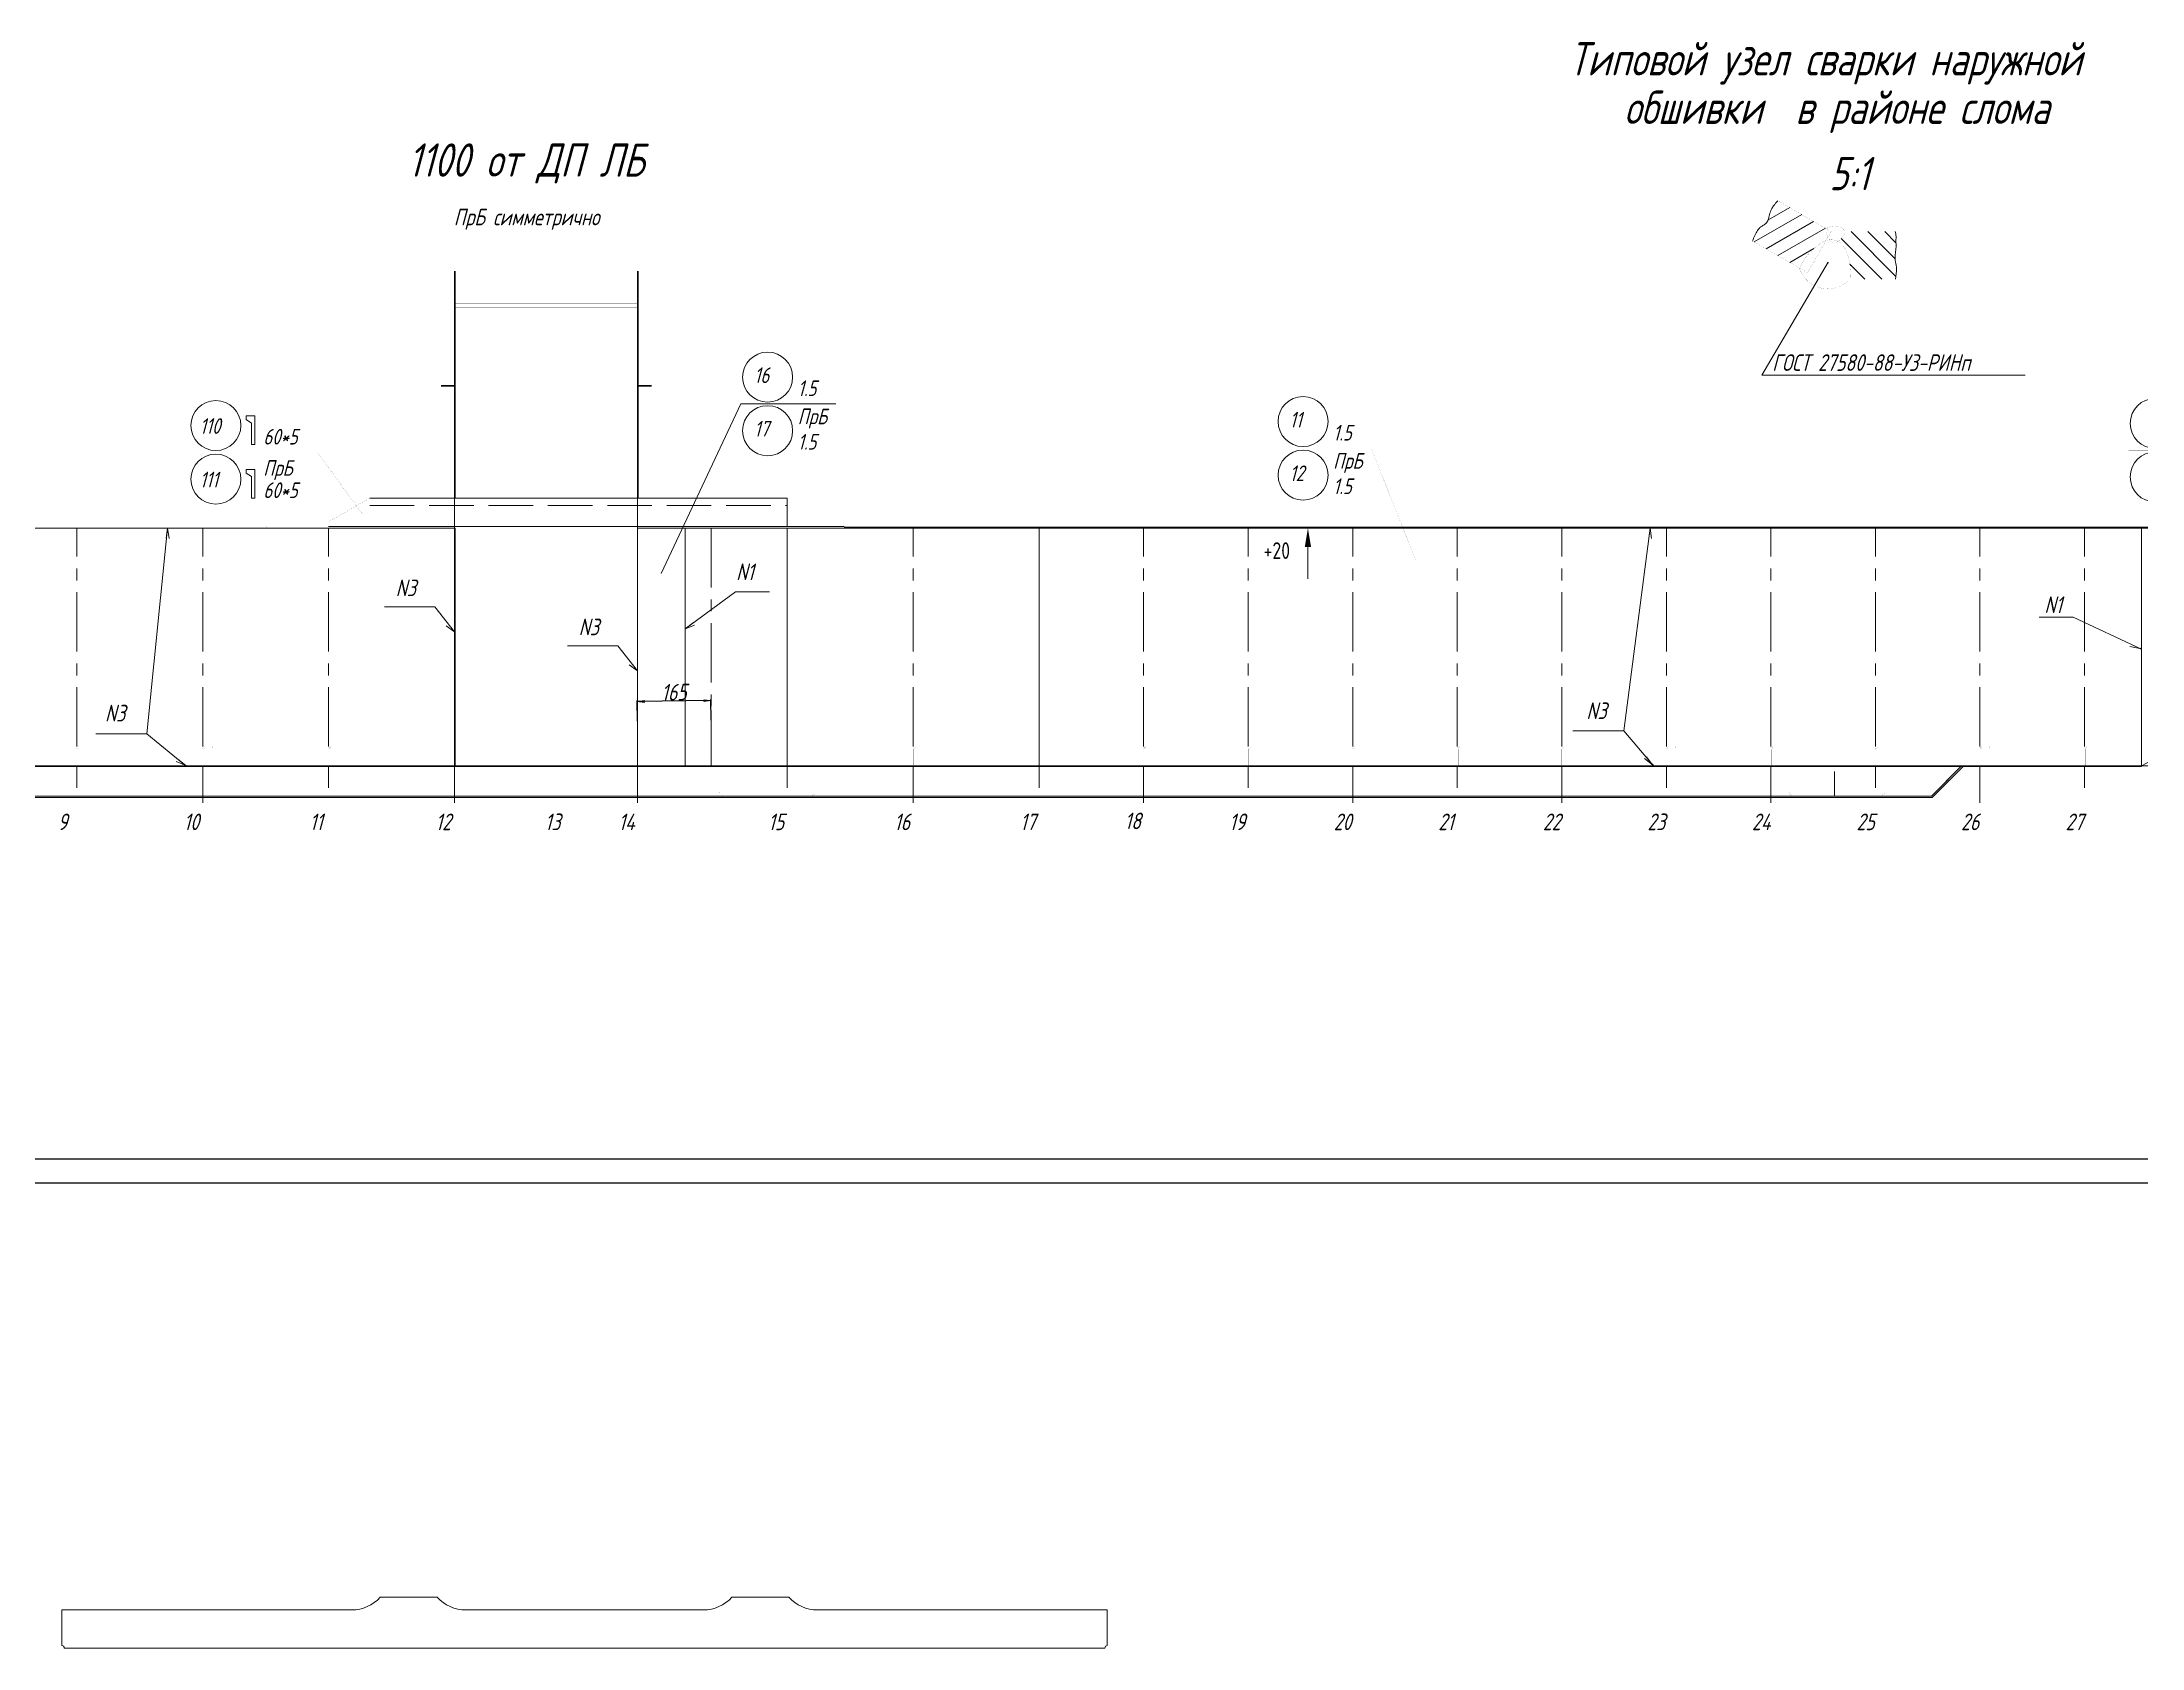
# Model space of a CAD drawing. Header units: millimetres. Extents: x 77380 to 135900, y -10260 to 17301.
# Drawn here: x 85086 to 89505, y -2845 to 535 of the extents above; entities that cross this region are included whole.
import ezdxf

# ---------------------------------------------------------------- set-up
doc = ezdxf.new("R2010")
doc.units = ezdxf.units.MM
for name, pattern in [('K5LT32768', [0]), ('K5LT32772', [0]), ('K5LT32776', [0]), ('K5LT32779', [0]), ('K5LT32780', [0]), ('K5LT32781', [0]), ('K5LT32785', [200, 125, -25, 25, -25]), ('K5LT32791', [0]), ('K5LT32795', [125, 93.75, -31.25]), ('K5LT32799', [850.2, 600, -125, 0.2, -125]), ('K5LT32810', [0]), ('K5LT32819', [125, 93.75, -31.25]), ('K5LT32829', [0]), ('K5LT32831', [0]), ('K5LT32835', [0]), ('K5LT_THIN', [0])]:
    doc.linetypes.add(name, pattern=pattern)
doc.layers.add('4001', color=7, linetype='Continuous')
doc.styles.add('KDIMTEXTSTYLE', font='GOST_AU.SHX', dxfattribs={"width": 0.96, "oblique": 15, "height": 5})
doc.styles.add('KTEXTSTYLE', font='GOST_AU.SHX', dxfattribs={"width": 0.96, "height": 5})
doc.dimstyles.new('KDIMSTYLE (1.00)', dxfattribs={"dimtxt": 5, "dimasz": 1, "dimexe": 2, "dimexo": 0, "dimgap": 1, "dimtad": 1, "dimtxsty": 'KDIMTEXTSTYLE', "dimsah": 1, "dimcen": 0, "dimdle": 1, "dimadec": 0, "dimazin": 0, "dimtfac": 0.667, "dimtmove": 0, "dimatfit": 3, "dimfxl": 1, "dimtvp": 1, "dimtolj": 1, "dimtzin": 0, "dimarcsym": 0})

# ---------------------------------------------------------------- blocks, each defined once
blk = doc.blocks.new('KDIMARROW_01')
blk.add_hatch(color=0).paths.add_polyline_path([(0, 0), (-15, 2), (-13.5, 0), (-15, -2)])
at = {"color": 0, "linetype": 'K5LT_THIN', "lineweight": 18}
for p, q in [((-13.5, 0), (-15, 2)), ((-15, 2), (0, 0)), ((0, 0), (-15, -2)), ((-15, -2), (-13.5, 0))]:
    blk.add_line(p, q, dxfattribs=at)
at = {"layer": '4001', "color": 0, "linetype": 'K5LT_THIN', "lineweight": 18}
blk.add_line((0, 0), (-1, 0), dxfattribs=at)
blk = doc.blocks.new('D144')
at = {"color": 0, "lineweight": -2}
for p, q in [((86339.2, -894.3), (86338.6, -851.1)), ((86492.7, -850.9), (86339.7, -853.1)), ((86494.2, -892.2), (86493.6, -848.9))]:
    blk.add_line(p, q, dxfattribs=at)
at = {"layer": 'Defpoints', "color": 0, "lineweight": 100}
for p in [(86338.7, -853.1), (86339.2, -894.3), (86494.2, -892.2)]:
    blk.add_point(p, dxfattribs=at)
at = {"color": 0, "lineweight": -2}
for p, rotation in [((86338.7, -853.1), 180.8040792731655), ((86493.7, -850.9), 0.8040792731654635)]:
    blk.add_blockref('KDIMARROW_01', p, dxfattribs=dict(at, rotation=rotation))
at = {"color": 7, "insert": (86415.9, -833.4), "char_height": 5, "attachment_point": 5, "rotation": 0.8041, "style": 'KDIMTEXTSTYLE'}
blk.add_mtext('\\A1;\\H35.0;\\W0.965;\\Q15;\\Q15;\\H35.0;\\W0.965;\\Q15;\\H35.0;\\W0.965;\\Q15;\\Q15;165\\H35.0;\\W0.965;\\Q15;\\Q15;', dxfattribs=at)
blk = doc.blocks.new('U338')
blk.add_hatch(color=7).paths.add_polyline_path([(90315.2, 14102), (90328.5, 14102), (90321.9, 14142)])
at = {"color": 7, "linetype": 'K5LT32831', "lineweight": 9}
blk.add_line((90321.9, 14102), (90321.9, 14035.5), dxfattribs=at)
blk = doc.blocks.new('U390')
at = {"color": 7, "linetype": 'K5LT_THIN', "lineweight": 18}
for p, q in [((91277.1, 14463.9), (91416.8, 14701.8)), ((91416.8, 14701.8), (91414.7, 14698.3))]:
    blk.add_line(p, q, dxfattribs=at)
at = {"color": 7, "linetype": 'K5LT32835', "lineweight": 18}
for p, q in [((91415.2, 14699.2), (91415.2, 14699.2)), ((91416, 14699.5), (91415.3, 14699.3)), ((91415.4, 14699.1), (91415.3, 14699.4)), ((91415.9, 14699.4), (91415.3, 14699.2)), ((91415.9, 14699.4), (91415.3, 14699.2)), ((91415.3, 14699.2), (91415.3, 14699.3)), ((91416, 14699.7), (91415.4, 14699.6)), ((91416, 14699.6), (91415.4, 14699.4)), ((91416, 14699.6), (91415.4, 14699.5)), ((91415.6, 14699), (91415.4, 14699.5)), ((91415.5, 14699.1), (91415.4, 14699.4)), ((91415.9, 14699.3), (91415.4, 14699.1)), ((91415.9, 14699.2), (91415.4, 14699.1)), ((91416.1, 14699.9), (91415.5, 14699.7)), ((91416.1, 14699.8), (91415.5, 14699.6)), ((91415.7, 14698.9), (91415.5, 14699.7)), ((91415.6, 14699), (91415.5, 14699.6)), ((91415.8, 14699.1), (91415.5, 14699.1)), ((91416.1, 14700), (91415.6, 14699.9)), ((91416.1, 14699.9), (91415.6, 14699.8)), ((91415.8, 14698.9), (91415.6, 14699.8)), ((91415.8, 14699.1), (91415.6, 14699.8)), ((91415.8, 14699.1), (91415.6, 14699)), ((91415.9, 14699.4), (91415.7, 14700.1)), ((91416.2, 14700.1), (91415.7, 14699.9)), ((91416.2, 14700.1), (91415.7, 14700)), ((91415.9, 14699.3), (91415.7, 14700)), ((91415.8, 14699.2), (91415.7, 14699.9)), ((91415.8, 14699), (91415.7, 14699)), ((91415.8, 14698.9), (91415.7, 14698.9)), ((91416.2, 14700.3), (91415.8, 14700.2)), ((91416, 14699.6), (91415.8, 14700.2)), ((91416.2, 14700.2), (91415.8, 14700.1)), ((91416, 14699.5), (91415.8, 14700.1)), ((91416.3, 14700.5), (91415.9, 14700.4)), ((91416.1, 14699.8), (91415.9, 14700.4)), ((91416.3, 14700.4), (91415.9, 14700.3)), ((91416.3, 14700.4), (91415.9, 14700.3)), ((91416, 14699.7), (91415.9, 14700.3)), ((91416.3, 14700.6), (91416, 14700.5)), ((91416.4, 14700.6), (91416, 14700.6)), ((91416.1, 14699.9), (91416, 14700.5)), ((91416.1, 14700), (91416, 14700.5)), ((91416.4, 14700.8), (91416.1, 14700.7)), ((91416.2, 14700.2), (91416.1, 14700.7)), ((91416.4, 14700.7), (91416.1, 14700.6)), ((91416.2, 14700.1), (91416.1, 14700.6)), ((91416.3, 14700.6), (91416.2, 14700.9)), ((91416.4, 14700.9), (91416.2, 14700.8)), ((91416.5, 14700.9), (91416.2, 14700.9)), ((91416.3, 14700.3), (91416.2, 14700.8)), ((91416.3, 14700.5), (91416.2, 14700.8)), ((91416.4, 14700.8), (91416.3, 14701.1)), ((91416.5, 14701.1), (91416.3, 14701)), ((91416.4, 14700.7), (91416.3, 14701)), ((91416.5, 14701), (91416.3, 14701)), ((91416.6, 14701.3), (91416.4, 14701.3)), ((91416.5, 14701), (91416.4, 14701.2)), ((91416.5, 14701.2), (91416.4, 14701.1)), ((91416.6, 14701.2), (91416.4, 14701.2)), ((91416.4, 14700.9), (91416.4, 14701.1)), ((91416.6, 14701.2), (91416.5, 14701.4)), ((91416.6, 14701.4), (91416.5, 14701.3)), ((91416.6, 14701.4), (91416.5, 14701.4)), ((91416.5, 14701.1), (91416.5, 14701.3)), ((91416.7, 14701.6), (91416.6, 14701.6)), ((91416.6, 14701.3), (91416.6, 14701.5)), ((91416.6, 14701.4), (91416.6, 14701.5)), ((91416.7, 14701.5), (91416.6, 14701.5)), ((91416.7, 14701.8), (91416.7, 14701.8)), ((91416.7, 14701.6), (91416.7, 14701.7)), ((91416.7, 14701.7), (91416.7, 14701.6)), ((91416.7, 14701.7), (91416.7, 14701.7)), ((91416.7, 14701.5), (91416.7, 14701.6))]:
    blk.add_line(p, q, dxfattribs=at)
at = {"color": 7, "linetype": 'K5LT32835', "const_width": 0.18}
blk.add_lwpolyline([(91415.2, 14699.2), (91416.8, 14701.8), (91415.8, 14698.9)], close=True, dxfattribs=at)
blk = doc.blocks.new('U394')
at = {"color": 7, "linetype": 'K5LT_THIN', "lineweight": 18}
for p, q in [((91932.1, 13954.6), (92076.1, 13887.4)), ((92076.1, 13887.4), (92072.5, 13889.1))]:
    blk.add_line(p, q, dxfattribs=at)
at = {"color": 7, "linetype": 'K5LT32835', "lineweight": 18}
for p, q in [((92073.1, 13888.1), (92073.1, 13888.1)), ((92073.2, 13888.3), (92073.7, 13888.5)), ((92073.2, 13888.2), (92073.8, 13888.5)), ((92073.2, 13888.2), (92073.9, 13888.4)), ((92073.2, 13888.1), (92074, 13888.4)), ((92073.3, 13888.1), (92073.2, 13888.3)), ((92073.2, 13888.1), (92073.2, 13888.2)), ((92073.3, 13888.5), (92073.6, 13888.6)), ((92073.3, 13888.4), (92073.6, 13888.5)), ((92073.5, 13888), (92073.3, 13888.5)), ((92073.4, 13888), (92073.3, 13888.4)), ((92073.4, 13888), (92073.3, 13888.4)), ((92073.3, 13888.1), (92074, 13888.3)), ((92073.4, 13888.6), (92073.4, 13888.6)), ((92073.4, 13888.6), (92073.5, 13888.6)), ((92073.6, 13888), (92073.4, 13888.6)), ((92073.7, 13888), (92073.4, 13888.6)), ((92073.4, 13888), (92074.1, 13888.3)), ((92073.7, 13888), (92073.5, 13888.6)), ((92073.5, 13888), (92074.2, 13888.3)), ((92073.8, 13887.9), (92073.6, 13888.5)), ((92073.6, 13888), (92074.3, 13888.2)), ((92073.9, 13887.9), (92073.7, 13888.5)), ((92073.7, 13888), (92074.4, 13888.2)), ((92074, 13887.9), (92073.8, 13888.5)), ((92074, 13887.9), (92073.8, 13888.4)), ((92073.8, 13887.9), (92074.5, 13888.1)), ((92074.1, 13887.9), (92073.9, 13888.4)), ((92074.2, 13887.8), (92074, 13888.4)), ((92074, 13887.9), (92074.5, 13888.1)), ((92074.3, 13887.8), (92074.1, 13888.3)), ((92074.1, 13887.9), (92074.6, 13888.1)), ((92074.3, 13887.8), (92074.2, 13888.3)), ((92074.4, 13887.8), (92074.2, 13888.2)), ((92074.2, 13887.8), (92074.7, 13888)), ((92074.5, 13887.8), (92074.3, 13888.2)), ((92074.3, 13887.8), (92074.8, 13888)), ((92074.6, 13887.8), (92074.4, 13888.2)), ((92074.4, 13887.8), (92074.9, 13888)), ((92074.6, 13887.7), (92074.5, 13888.1)), ((92074.5, 13887.8), (92074.9, 13887.9)), ((92074.7, 13887.7), (92074.6, 13888.1)), ((92074.6, 13887.7), (92075, 13887.9)), ((92074.8, 13887.7), (92074.7, 13888.1)), ((92074.9, 13887.7), (92074.7, 13888)), ((92074.7, 13887.7), (92075.1, 13887.8)), ((92074.9, 13887.7), (92074.8, 13888)), ((92074.8, 13887.7), (92075.2, 13887.8)), ((92075, 13887.6), (92074.9, 13887.9)), ((92075.1, 13887.6), (92075, 13887.9)), ((92075, 13887.7), (92075.3, 13887.8)), ((92075.2, 13887.6), (92075.1, 13887.9)), ((92075.2, 13887.6), (92075.1, 13887.8)), ((92075.1, 13887.6), (92075.3, 13887.7)), ((92075.3, 13887.6), (92075.2, 13887.8)), ((92075.2, 13887.6), (92075.4, 13887.7)), ((92075.4, 13887.6), (92075.3, 13887.8)), ((92075.3, 13887.6), (92075.5, 13887.7)), ((92075.4, 13887.5), (92075.4, 13887.7)), ((92075.4, 13887.5), (92075.6, 13887.6)), ((92075.5, 13887.5), (92075.5, 13887.7)), ((92075.5, 13887.5), (92075.7, 13887.6)), ((92075.6, 13887.5), (92075.5, 13887.6)), ((92075.7, 13887.5), (92075.6, 13887.6)), ((92075.6, 13887.5), (92075.8, 13887.5)), ((92075.7, 13887.5), (92075.7, 13887.6)), ((92075.7, 13887.5), (92075.8, 13887.5)), ((92075.8, 13887.4), (92075.9, 13887.5)), ((92075.8, 13887.4), (92075.8, 13887.5)), ((92075.9, 13887.4), (92075.9, 13887.5)), ((92076, 13887.4), (92076, 13887.4)), ((92076, 13887.4), (92076, 13887.4)), ((92076, 13887.4), (92076, 13887.4)), ((92076.1, 13887.4), (92076.1, 13887.4))]:
    blk.add_line(p, q, dxfattribs=at)
at = {"color": 7, "linetype": 'K5LT32835', "const_width": 0.18}
blk.add_lwpolyline([(92073.4, 13888.6), (92076.1, 13887.4), (92073.1, 13888.1)], close=True, dxfattribs=at)
blk = doc.blocks.new('U395')
at = {"color": 7, "linetype": 'K5LT_THIN', "lineweight": 18}
for p, q in [((87878.5, 13709.3), (87960.5, 13642)), ((87960.5, 13642), (87957.4, 13644.6))]:
    blk.add_line(p, q, dxfattribs=at)
at = {"color": 7, "linetype": 'K5LT32835', "lineweight": 18}
for p, q in [((87957.8, 13643.5), (87958.6, 13643.6)), ((87957.8, 13643.4), (87958.7, 13643.5)), ((87957.8, 13643.5), (87957.8, 13643.5)), ((87957.9, 13643.6), (87958.5, 13643.6)), ((87957.9, 13643.4), (87957.9, 13643.6)), ((87957.9, 13643.4), (87958.7, 13643.5)), ((87957.9, 13643.4), (87957.9, 13643.5)), ((87958, 13643.7), (87958.4, 13643.8)), ((87958.1, 13643.3), (87958, 13643.8)), ((87958, 13643.7), (87958.5, 13643.7)), ((87958, 13643.4), (87958, 13643.7)), ((87958, 13643.3), (87958.8, 13643.4)), ((87958.1, 13643.9), (87958.2, 13643.9)), ((87958.2, 13643.2), (87958.1, 13643.9)), ((87958.1, 13643.8), (87958.3, 13643.8)), ((87958.1, 13643.3), (87958.1, 13643.8)), ((87958.1, 13643.3), (87958.9, 13643.4)), ((87958.2, 13643.9), (87958.2, 13643.9)), ((87958.3, 13643.2), (87958.2, 13643.9)), ((87958.2, 13643.2), (87958.9, 13643.3)), ((87958.3, 13643.2), (87958.3, 13643.8)), ((87958.4, 13643.1), (87958.3, 13643.8)), ((87958.3, 13643.2), (87959, 13643.2)), ((87958.5, 13643.1), (87958.4, 13643.7)), ((87958.4, 13643.1), (87959.1, 13643.2)), ((87958.5, 13643.1), (87958.5, 13643.7)), ((87958.5, 13643.1), (87959.2, 13643.1)), ((87958.6, 13643), (87958.6, 13643.6)), ((87958.7, 13643), (87958.6, 13643.6)), ((87958.6, 13643), (87959.2, 13643.1)), ((87958.8, 13643), (87958.7, 13643.5)), ((87958.7, 13643), (87959.3, 13643)), ((87958.8, 13642.9), (87958.8, 13643.4)), ((87958.9, 13642.9), (87958.8, 13643.4)), ((87958.8, 13642.9), (87959.4, 13643)), ((87959, 13642.9), (87958.9, 13643.3)), ((87958.9, 13642.9), (87959.4, 13642.9)), ((87959, 13642.8), (87959, 13643.3)), ((87959.1, 13642.8), (87959, 13643.2)), ((87959, 13642.8), (87959.5, 13642.8)), ((87959.2, 13642.7), (87959.1, 13643.2)), ((87959.1, 13642.7), (87959.6, 13642.8)), ((87959.2, 13642.7), (87959.2, 13643.1)), ((87959.2, 13642.7), (87959.6, 13642.7)), ((87959.3, 13642.7), (87959.3, 13643)), ((87959.4, 13642.6), (87959.3, 13643)), ((87959.3, 13642.6), (87959.7, 13642.7)), ((87959.4, 13642.6), (87959.4, 13642.9)), ((87959.4, 13642.6), (87959.8, 13642.6)), ((87959.5, 13642.6), (87959.5, 13642.9)), ((87959.6, 13642.5), (87959.5, 13642.8)), ((87959.5, 13642.5), (87959.8, 13642.6)), ((87959.6, 13642.5), (87959.6, 13642.8)), ((87959.6, 13642.5), (87959.9, 13642.5)), ((87959.7, 13642.5), (87959.7, 13642.7)), ((87959.8, 13642.4), (87959.7, 13642.7)), ((87959.8, 13642.4), (87959.8, 13642.6)), ((87959.8, 13642.4), (87960, 13642.4)), ((87959.9, 13642.3), (87959.9, 13642.5)), ((87960, 13642.3), (87959.9, 13642.5)), ((87959.9, 13642.4), (87960.1, 13642.4)), ((87960, 13642.3), (87960, 13642.4)), ((87960, 13642.3), (87960.1, 13642.3)), ((87960.1, 13642.2), (87960.1, 13642.4)), ((87960.1, 13642.3), (87960.2, 13642.3)), ((87960.2, 13642.2), (87960.2, 13642.3)), ((87960.2, 13642.2), (87960.2, 13642.3)), ((87960.2, 13642.2), (87960.3, 13642.2)), ((87960.3, 13642.2), (87960.3, 13642.2)), ((87960.3, 13642.1), (87960.3, 13642.2)), ((87960.4, 13642.1), (87960.4, 13642.1)), ((87960.4, 13642.1), (87960.4, 13642.1)), ((87960.4, 13642.1), (87960.4, 13642.1)), ((87960.5, 13642), (87960.5, 13642.1))]:
    blk.add_line(p, q, dxfattribs=at)
at = {"color": 7, "linetype": 'K5LT32835', "const_width": 0.18}
blk.add_lwpolyline([(87958.2, 13643.9), (87960.5, 13642), (87957.8, 13643.5)], close=True, dxfattribs=at)
blk = doc.blocks.new('U396')
at = {"color": 7, "linetype": 'K5LT_THIN', "lineweight": 18}
for p, q in [((90986.3, 13715.5), (91049.4, 13642)), ((91049.4, 13642), (91046.8, 13645.1))]:
    blk.add_line(p, q, dxfattribs=at)
at = {"color": 7, "linetype": 'K5LT32835', "lineweight": 18}
for p, q in [((91047, 13644), (91047.8, 13643.9)), ((91047, 13643.9), (91047, 13644)), ((91047, 13643.9), (91047.8, 13643.8)), ((91047, 13643.9), (91047, 13643.9)), ((91047.1, 13644.1), (91047.7, 13644)), ((91047.1, 13644), (91047.7, 13644)), ((91047.1, 13643.8), (91047.1, 13644)), ((91047.1, 13643.8), (91047.9, 13643.8)), ((91047.2, 13643.7), (91047.2, 13644.2)), ((91047.2, 13644.1), (91047.6, 13644.1)), ((91047.2, 13643.8), (91047.2, 13644.1)), ((91047.2, 13643.7), (91047.9, 13643.7)), ((91047.3, 13643.6), (91047.4, 13644.3)), ((91047.3, 13644.2), (91047.5, 13644.2)), ((91047.3, 13643.7), (91047.3, 13644.2)), ((91047.3, 13643.7), (91048, 13643.6)), ((91047.4, 13644.3), (91047.4, 13644.3)), ((91047.4, 13643.6), (91047.4, 13644.3)), ((91047.4, 13644.2), (91047.5, 13644.2)), ((91047.4, 13643.6), (91048.1, 13643.6)), ((91047.4, 13643.5), (91048.1, 13643.5)), ((91047.5, 13643.5), (91047.5, 13644.2)), ((91047.5, 13643.5), (91047.6, 13644.1)), ((91047.5, 13643.5), (91048.2, 13643.4)), ((91047.6, 13643.4), (91047.6, 13644.1)), ((91047.6, 13643.4), (91047.7, 13644)), ((91047.6, 13643.4), (91048.2, 13643.4)), ((91047.7, 13643.3), (91047.7, 13643.9)), ((91047.7, 13643.3), (91048.3, 13643.3)), ((91047.8, 13643.3), (91047.8, 13643.9)), ((91047.8, 13643.2), (91047.9, 13643.8)), ((91047.8, 13643.3), (91048.4, 13643.2)), ((91047.9, 13643.2), (91047.9, 13643.7)), ((91047.9, 13643.2), (91048, 13643.7)), ((91047.9, 13643.2), (91048.4, 13643.1)), ((91048, 13643.1), (91048, 13643.6)), ((91048, 13643.1), (91048.5, 13643.1)), ((91048.1, 13643.1), (91048.1, 13643.5)), ((91048.1, 13643), (91048.2, 13643.5)), ((91048.1, 13643), (91048.5, 13643)), ((91048.2, 13643), (91048.2, 13643.4)), ((91048.2, 13642.9), (91048.3, 13643.3)), ((91048.2, 13643), (91048.6, 13642.9)), ((91048.3, 13642.9), (91048.3, 13643.3)), ((91048.3, 13642.9), (91048.6, 13642.9)), ((91048.3, 13642.8), (91048.7, 13642.8)), ((91048.4, 13642.8), (91048.4, 13643.2)), ((91048.4, 13642.8), (91048.4, 13643.1)), ((91048.4, 13642.8), (91048.8, 13642.7)), ((91048.5, 13642.7), (91048.5, 13643)), ((91048.5, 13642.7), (91048.6, 13643)), ((91048.5, 13642.7), (91048.8, 13642.7)), ((91048.6, 13642.6), (91048.6, 13642.9)), ((91048.6, 13642.6), (91048.9, 13642.6)), ((91048.7, 13642.6), (91048.7, 13642.8)), ((91048.7, 13642.5), (91048.7, 13642.8)), ((91048.7, 13642.6), (91048.9, 13642.5)), ((91048.8, 13642.5), (91048.8, 13642.7)), ((91048.8, 13642.4), (91048.9, 13642.6)), ((91048.8, 13642.5), (91049, 13642.5)), ((91048.9, 13642.4), (91048.9, 13642.6)), ((91048.9, 13642.4), (91049.1, 13642.4)), ((91049, 13642.4), (91049, 13642.5)), ((91049, 13642.3), (91049, 13642.4)), ((91049, 13642.3), (91049.1, 13642.3)), ((91049.1, 13642.3), (91049.1, 13642.4)), ((91049.1, 13642.3), (91049.2, 13642.3)), ((91049.1, 13642.2), (91049.1, 13642.3)), ((91049.2, 13642.2), (91049.2, 13642.2)), ((91049.2, 13642.2), (91049.2, 13642.2)), ((91049.2, 13642.1), (91049.3, 13642.1)), ((91049.3, 13642.1), (91049.3, 13642.2)), ((91049.3, 13642.1), (91049.4, 13642.1)), ((91049.3, 13642.1), (91049.3, 13642.1))]:
    blk.add_line(p, q, dxfattribs=at)
at = {"color": 7, "linetype": 'K5LT32835', "const_width": 0.18}
blk.add_lwpolyline([(91047.4, 13644.3), (91049.4, 13642), (91047, 13643.9)], close=True, dxfattribs=at)
blk = doc.blocks.new('U428')
at = {"layer": '4001', "color": 7, "linetype": 'K5LT_THIN', "lineweight": 18}
for q in [(92051.1, 13892.7), (92053.4, 13898)]:
    blk.add_line((92072.8, 13888.9), q, dxfattribs=at)
blk = doc.blocks.new('U431')
at = {"layer": '4001', "color": 7, "linetype": 'K5LT_THIN', "lineweight": 18}
for q in [(91029.8, 13657), (91034.3, 13660.6)]:
    blk.add_line((91047.3, 13643.7), q, dxfattribs=at)
blk = doc.blocks.new('U432')
at = {"layer": '4001', "color": 7, "linetype": 'K5LT_THIN', "lineweight": 18}
for q in [(91039, 14120.8), (91044.8, 14120.2)]:
    blk.add_line((91041.8, 14142), q, dxfattribs=at)
blk = doc.blocks.new('U433')
at = {"layer": '4001', "color": 7, "linetype": 'K5LT_THIN', "lineweight": 18}
for q in [(89028.8, 13943.1), (89031.1, 13937.8)]:
    blk.add_line((89011.1, 13930.1), q, dxfattribs=at)
blk = doc.blocks.new('U434')
at = {"layer": '4001', "color": 7, "linetype": 'K5LT_THIN', "lineweight": 18}
for q in [(87943.9, 13655.5), (87940.4, 13650.9)]:
    blk.add_line((87960.6, 13642.2), q, dxfattribs=at)
blk = doc.blocks.new('U435')
at = {"layer": '4001', "color": 7, "linetype": 'K5LT_THIN', "lineweight": 18}
for q in [(87919.6, 14120.8), (87925.4, 14120.3)]:
    blk.add_line((87921.8, 14142), q, dxfattribs=at)
blk = doc.blocks.new('U438')
at = {"layer": '4001', "color": 7, "linetype": 'K5LT_THIN', "lineweight": 18}
for q in [(88893.4, 13854.4), (88897.9, 13858.1)]:
    blk.add_line((88911.1, 13841.3), q, dxfattribs=at)
blk = doc.blocks.new('U439')
at = {"layer": '4001', "color": 7, "linetype": 'K5LT_THIN', "lineweight": 18}
for q in [(88508.4, 13936.6), (88512.9, 13940.3)]:
    blk.add_line((88526.1, 13923.5), q, dxfattribs=at)

msp = doc.modelspace()

# ---------------------------------------------------------------- linework, layer by layer
at = {"color": 7, "linetype": 'K5LT32780', "lineweight": 18}
for p, q in [((88764.023, 186.352), (88718.04, 159.804)), ((88789.023, 171.919), (88689.023, 114.183)), ((88814.023, 157.485), (88714.023, 99.75)), ((88839.023, 143.051), (88739.023, 85.316)), ((88987.293, 41.685), (88892.941, 136.036)), ((88985.435, 78.898), (88928.296, 136.036)), ((88987.472, 112.216), (88963.652, 136.036)), ((88814.549, 100.054), (88764.023, 70.882)), ((88957.586, 36.036), (88872.223, 121.399)), ((88922.23, 36.036), (88890.601, 67.666)), ((88705.223, -166.066), (89259.484, -166.066)), ((86616.859, -621.874), (86545.177, -621.874)), ((89360.234, -675.4), (89288.552, -675.4)), ((85306.601, -920.745), (85199.257, -920.745)), ((88414.467, -914.519), (88307.123, -914.519))]:
    msp.add_line(p, q, dxfattribs=at)
at = {"color": 3, "linetype": 'K5LT32768', "lineweight": 18, "true_color": 0x00ff00}
for p, q in [((85954.231, -424.983), (85954.231, 52.712)), ((85955.73, -424.983), (85955.73, 52.712)), ((86339.232, -424.983), (86339.232, 52.712)), ((86340.73, -424.983), (86340.73, 52.712)), ((85954.231, -187.983), (85926.232, -187.983)), ((85954.231, -189.483), (85926.232, -189.483)), ((86368.73, -187.983), (86340.73, -187.983)), ((86368.73, -189.483), (86340.73, -189.483)), ((86774.233, -484.983), (86339.232, -484.983)), ((89599.233, -485.984), (86774.233, -485.984)), ((85954.231, -487.983), (82852.73, -487.983)), ((85955.73, -487.983), (82854.231, -487.983)), ((85955.73, -987.983), (85955.73, -487.983)), ((90354.231, -487.983), (86339.232, -487.983)), ((86339.232, -487.983), (86339.232, -987.983)), ((86774.233, -487.983), (86340.73, -487.983)), ((89599.233, -487.983), (86774.233, -487.983)), ((89504.231, -987.983), (89504.231, -487.983)), ((90354.231, -537.983), (89504.231, -987.983)), ((89504.231, -987.983), (90354.231, -537.983)), ((89504.231, -987.983), (83579.231, -987.983)), ((83579.231, -987.983), (85955.73, -987.983)), ((89504.231, -989.984), (83579.231, -989.984)), ((86339.232, -987.983), (89504.231, -987.983))]:
    msp.add_line(p, q, dxfattribs=at)
at = {"color": 1, "linetype": 'K5LT32772', "lineweight": 18, "true_color": 0xff0000}
for p, q in [((85534.268, -252.034), (85515.481, -252.034)), ((85515.481, -252.034), (85515.481, -259.549)), ((85515.481, -259.549), (85526.753, -267.064)), ((85534.268, -312.152), (85534.268, -252.034)), ((86556.732, -226.652), (86756.53, -226.652)), ((85526.753, -267.064), (85526.753, -312.152)), ((85526.753, -312.152), (85534.268, -312.152)), ((85534.268, -364.755), (85515.481, -364.755)), ((85515.481, -364.755), (85515.481, -372.269)), ((85515.481, -372.269), (85526.753, -379.784)), ((85526.753, -379.784), (85526.753, -424.872)), ((85534.268, -424.872), (85534.268, -364.755)), ((85526.753, -424.872), (85534.268, -424.872)), ((85775.835, -424.983), (86654.231, -424.983)), ((86655.73, -484.983), (85689.232, -484.983)), ((82852.73, -487.983), (85659.044, -487.983)), ((85854.231, -487.983), (85459.044, -487.983))]:
    msp.add_line(p, q, dxfattribs=at)
at = {"color": 7, "linetype": 'K5LT_THIN', "lineweight": 18}
for p, q in [((86556.732, -226.652), (86389.279, -583.297)), ((86654.231, -424.983), (86654.231, -484.983)), ((85349.898, -487.983), (85306.601, -920.745)), ((86439.232, -987.983), (86439.232, -487.983)), ((88469.876, -487.983), (88414.467, -914.519)), ((85806.609, -653.539), (85912.609, -653.539)), ((85912.609, -653.539), (85954.231, -706.483)), ((86545.177, -621.874), (86439.232, -699.926)), ((86191.61, -735.742), (86297.61, -735.742)), ((86297.61, -735.742), (86339.232, -788.687))]:
    msp.add_line(p, q, dxfattribs=at)
at = {"color": 1, "linetype": 'K5LT32795', "lineweight": 18, "true_color": 0xff0000}
msp.add_line((85775.835, -440.608), (86654.231, -440.608), dxfattribs=at)
at = {"color": 6, "linetype": 'K5LT32776', "lineweight": 18, "true_color": 0xff00ff}
for p, q in [((85954.231, -987.983), (85954.231, -424.983)), ((86339.232, -987.983), (86339.232, -424.983)), ((86654.231, -987.983), (86654.231, -487.983)), ((87184.23, -987.983), (87184.23, -487.983))]:
    msp.add_line(p, q, dxfattribs=at)
at = {"color": 1, "linetype": 'K5LT32785', "lineweight": 18, "true_color": 0xff0000}
for p, q in [((85159.23, -947.984), (85159.23, -487.983)), ((85424.233, -947.984), (85424.233, -487.983)), ((85689.232, -947.984), (85689.232, -487.983)), ((86494.232, -487.983), (86494.232, -987.983)), ((86919.231, -947.984), (86919.231, -487.983)), ((87404.231, -947.984), (87404.231, -487.983)), ((87624.233, -947.984), (87624.233, -487.983)), ((87844.231, -947.984), (87844.231, -487.983)), ((88064.232, -947.984), (88064.232, -487.983)), ((88284.23, -947.984), (88284.23, -487.983)), ((88504.231, -947.984), (88504.231, -487.983)), ((88724.233, -947.984), (88724.233, -487.983)), ((88944.231, -947.984), (88944.231, -487.983)), ((89164.232, -947.984), (89164.232, -487.983)), ((89384.23, -947.984), (89384.23, -487.983))]:
    msp.add_line(p, q, dxfattribs=at)
at = {"color": 1, "linetype": 'K5LT32781', "lineweight": 0, "true_color": 0xff0000}
for p, q in [((82854.231, -987.983), (90354.231, -987.983)), ((85159.231, -987.983), (85159.231, -1034.858)), ((85424.231, -987.983), (85424.231, -1066.108)), ((85689.231, -987.983), (85689.231, -1034.858)), ((85954.231, -987.983), (85954.231, -1066.108)), ((86184.231, -987.983), (86184.231, -989.984)), ((86339.233, -987.983), (86339.233, -1066.108)), ((86654.231, -987.983), (86654.231, -1034.858)), ((86919.231, -987.983), (86919.231, -1066.108)), ((87184.231, -987.983), (87184.231, -1034.858)), ((87404.231, -987.983), (87404.231, -1066.108)), ((87624.231, -987.983), (87624.231, -1034.858)), ((87844.231, -987.983), (87844.231, -1066.108)), ((88064.231, -987.983), (88064.231, -1034.858)), ((88284.231, -987.983), (88284.231, -1066.108)), ((88504.231, -987.983), (88504.231, -1034.858)), ((88724.231, -987.983), (88724.231, -1066.108)), ((88724.231, -987.983), (88724.231, -1066.108)), ((88944.231, -987.983), (88944.231, -1034.858)), ((88944.231, -987.983), (88944.231, -1034.858)), ((89164.231, -987.983), (89164.231, -1066.108)), ((89384.231, -987.983), (89384.231, -1034.858))]:
    msp.add_line(p, q, dxfattribs=at)
at = {"color": 8, "linetype": 'K5LT32779', "lineweight": 18, "true_color": 0x808080}
for p, q in [((88857.732, -999.983), (88857.732, -1051.983)), ((89124.23, -989.984), (89062.227, -1051.983)), ((89062.23, -1051.983), (89124.23, -989.984)), ((89062.23, -1051.983), (89124.233, -989.984)), ((89128.472, -989.984), (89063.47, -1054.983)), ((89124.23, -989.984), (89070.421, -1043.791)), ((83651.227, -1051.983), (89062.23, -1051.983)), ((83655.474, -1051.983), (88949.697, -1051.983)), ((83655.474, -1054.983), (89063.47, -1054.983)), ((89062.227, -1051.983), (89062.23, -1051.983))]:
    msp.add_line(p, q, dxfattribs=at)
at = {"color": 8, "linetype": 'K5LT32799', "lineweight": 18, "true_color": 0x808080}
msp.add_line((83655.474, -1051.983), (89062.23, -1051.983), dxfattribs=at)
at = {"color": 7, "linetype": 'K5LT32780'}
for p, q in [((81320.299, -1815.652), (93800.299, -1815.652)), ((81240.299, -1865.652), (93850.299, -1865.652))]:
    msp.add_line(p, q, dxfattribs=at)
at = {"color": 3, "linetype": 'K5LT32768', "true_color": 0x00ff00, "const_width": 0.18}
for points in [[(88685.644, 116.134), (88801.172, 49.434), (88851.172, 136.036), (88739.023, 200.786)], [(88985.676, 136.036), (88871.172, 136.036), (88871.172, 36.036), (88986.558, 36.036)], [(85954.231, -484.983), (85559.23, -484.983), (85559.23, -486.483), (82852.73, -486.483)]]:
    msp.add_lwpolyline(points, dxfattribs=at)
at = {"color": 4, "linetype": 'K5LT32829', "true_color": 0x00ffff, "const_width": 0.18}
for points in [[(88879.234, 131.428, 0.16958648), (88878.582, 138.928, 0.31712987), (88844.084, 144.568, 0.25345659), (88840.695, 136.809, 0.08969249), (88846.437, 119.044, 0.50565549), (88866.799, 116.267, 0.10180536)], [(88786.396, 64.33, 0.15549519), (88785.465, 55.029, 0.52928577), (88888.093, 33.099, 0.1498078), (88891.775, 42.403, 0.12288543), (88882.082, 96.113, 0.51167982), (88829.078, 111.503, 0.11852636)]]:
    msp.add_lwpolyline(points, format="xyb", close=True, dxfattribs=at)
at = {"color": 4, "linetype": 'K5LT32810', "true_color": 0x00ffff, "const_width": 0.18}
for points in [[(86339.232, -23.033), (85955.232, -23.033), (85955.232, -16.039), (86339.232, -16.039)], [(86339.232, -219.658), (85955.232, -219.658), (85955.232, -226.652), (86339.232, -226.652)]]:
    msp.add_lwpolyline(points, dxfattribs=at)
at = {"color": 1, "linetype": 'K5LT32772', "true_color": 0xff0000, "const_width": 0.18}
for points in [[(85761.279, -459.956), (85665.942, -328.59), (85395.716, -328.59)], [(87683.347, -320.247), (87883.144, -320.247), (87977.247, -556.35)], [(89476.736, -324.043), (89676.534, -324.043), (89743.974, -567.651)], [(85689.232, -484.983), (85689.232, -474.983), (85748.772, -440.608), (85775.835, -424.983)]]:
    msp.add_lwpolyline(points, dxfattribs=at)
at = {"color": 3, "linetype": 'K5LT32768', "true_color": 0x00ff00, "const_width": 0.18}
msp.add_lwpolyline([(85954.231, -484.983), (86340.73, -484.983), (86340.73, -487.983), (85954.231, -487.983)], close=True, dxfattribs=at)
at = {"color": 7, "linetype": 'K5LT32791', "const_width": 0.18}
for points in [[(85179.23, -949.983), (85165.23, -949.983, 0.41421356), (85161.23, -953.983), (85161.23, -987.983), (85159.23, -987.983), (85159.23, -953.983, -0.41421356), (85165.23, -947.983), (85179.23, -947.983)], [(85444.233, -949.983), (85430.233, -949.983, 0.41421356), (85426.233, -953.983), (85426.233, -987.983), (85424.233, -987.983), (85424.233, -953.983, -0.41421356), (85430.233, -947.983), (85444.233, -947.983)], [(85709.232, -949.983), (85695.232, -949.983, 0.41421356), (85691.232, -953.983), (85691.232, -987.983), (85689.232, -987.983), (85689.232, -953.983, -0.41421356), (85695.232, -947.983), (85709.232, -947.983)], [(86939.231, -949.983), (86925.231, -949.983, 0.41421356), (86921.231, -953.983), (86921.231, -987.983), (86919.231, -987.983), (86919.231, -953.983, -0.41421356), (86925.231, -947.983), (86939.231, -947.983)], [(87424.231, -949.983), (87410.231, -949.983, 0.41421356), (87406.231, -953.983), (87406.231, -987.983), (87404.231, -987.983), (87404.231, -953.983, -0.41421356), (87410.231, -947.983), (87424.231, -947.983)], [(87644.233, -949.983), (87630.233, -949.983, 0.41421356), (87626.233, -953.983), (87626.233, -987.983), (87624.233, -987.983), (87624.233, -953.983, -0.41421356), (87630.233, -947.983), (87644.233, -947.983)], [(87864.231, -949.983), (87850.231, -949.983, 0.41421356), (87846.231, -953.983), (87846.231, -987.983), (87844.231, -987.983), (87844.231, -953.983, -0.41421356), (87850.231, -947.983), (87864.231, -947.983)], [(88084.232, -949.983), (88070.232, -949.983, 0.41421356), (88066.232, -953.983), (88066.232, -987.983), (88064.232, -987.983), (88064.232, -953.983, -0.41421356), (88070.232, -947.983), (88084.232, -947.983)], [(88304.23, -949.983), (88290.23, -949.983, 0.41421356), (88286.23, -953.983), (88286.23, -987.983), (88284.23, -987.983), (88284.23, -953.983, -0.41421356), (88290.23, -947.983), (88304.23, -947.983)], [(88524.231, -949.983), (88510.231, -949.983, 0.41421356), (88506.231, -953.983), (88506.231, -987.983), (88504.231, -987.983), (88504.231, -953.983, -0.41421356), (88510.231, -947.983), (88524.231, -947.983)], [(88744.233, -949.983), (88730.233, -949.983, 0.41421356), (88726.233, -953.983), (88726.233, -987.983), (88724.233, -987.983), (88724.233, -953.983, -0.41421356), (88730.233, -947.983), (88744.233, -947.983)], [(88744.233, -949.983), (88730.233, -949.983, 0.41421356), (88726.233, -953.983), (88726.233, -987.983), (88724.233, -987.983), (88724.233, -953.983, -0.41421356), (88730.233, -947.983), (88744.233, -947.983)], [(88964.231, -949.983), (88950.231, -949.983, 0.41421356), (88946.231, -953.983), (88946.231, -987.983), (88944.231, -987.983), (88944.231, -953.983, -0.41421356), (88950.231, -947.983), (88964.231, -947.983)], [(88964.231, -949.983), (88950.231, -949.983, 0.41421356), (88946.231, -953.983), (88946.231, -987.983), (88944.231, -987.983), (88944.231, -953.983, -0.41421356), (88950.231, -947.983), (88964.231, -947.983)], [(89184.232, -949.983), (89170.232, -949.983, 0.41421356), (89166.232, -953.983), (89166.232, -987.983), (89164.232, -987.983), (89164.232, -953.983, -0.41421356), (89170.232, -947.983), (89184.232, -947.983)], [(89404.23, -949.983), (89390.23, -949.983, 0.41421356), (89386.23, -953.983), (89386.23, -987.983), (89384.23, -987.983), (89384.23, -953.983, -0.41421356), (89390.23, -947.983), (89404.23, -947.983)]]:
    msp.add_lwpolyline(points, format="xyb", close=True, dxfattribs=at)
at = {"color": 8, "linetype": 'K5LT32819', "true_color": 0x808080, "const_width": 0.18}
for points in [[(86769.982, -989.984), (86713.838, -1046.125, -0.19891591), (86699.697, -1051.983), (86522.231, -1051.983, -0.4141883), (86512.23, -1041.983), (86512.23, -989.984)], [(89019.982, -989.984), (88963.838, -1046.125, -0.19891591), (88949.697, -1051.983), (88772.231, -1051.983, -0.4141883), (88762.23, -1041.983), (88762.23, -989.984)], [(89019.982, -989.984), (88963.838, -1046.125, -0.19891591), (88949.697, -1051.983), (88772.231, -1051.983, -0.4141883), (88762.23, -1041.983), (88762.23, -989.984)]]:
    msp.add_lwpolyline(points, format="xyb", dxfattribs=at)
at = {"color": 3, "linetype": 'K5LT32768', "lineweight": 18}
msp.add_lwpolyline([(85127.857, -2839.807, -0.41421356), (85132.857, -2844.807), (87322.857, -2844.807, -0.41421356), (87327.857, -2839.807), (87327.857, -2764.807), (86717.857, -2764.807, -0.21525044), (86657.857, -2737.722), (86537.782, -2737.807, -0.21487943), (86477.857, -2764.807), (85977.857, -2764.807, -0.21487977), (85917.932, -2737.807), (85797.782, -2737.807, -0.21487977), (85737.857, -2764.807), (85127.857, -2764.807)], format="xyb", close=True, dxfattribs=at)
at = {"color": 1, "linetype": 'K5LT32772', "lineweight": 18, "true_color": 0xff0000}
for centre in [(86613.093, -170.292), (85452.076, -272.23), (87739.707, -263.887), (89533.097, -267.683), (86613.093, -283.012), (85452.076, -384.95), (87739.707, -376.607), (89533.097, -380.403)]:
    msp.add_circle(centre, 52.603, dxfattribs=at)
at = {"color": 7, "linetype": 'K5LT32780', "lineweight": 18}
for points, knots in [([(88685.644, 116.134), (88688.755, 123.559), (88692.049, 133.003), (88698.559, 141.699), (88701.058, 144.264), (88703.425, 146.147), (88706.047, 147.794), (88708.927, 149.441), (88711.625, 151.139), (88713.64, 152.793), (88715.006, 154.317), (88716.086, 155.835), (88717.132, 157.679), (88718.21, 160.113), (88719.23, 163.132), (88720.324, 167.189), (88721.484, 172.073), (88723.06, 177.64), (88724.981, 182.587), (88727.332, 186.708), (88730.124, 190.537), (88734.083, 195.189), (88737.204, 198.725), (88739.023, 200.786)], [0, 0, 0, 0, 5.4900531, 6.53446677, 7.27852046, 7.88915553, 8.56293758, 9.35599639, 10.11942315, 10.70154151, 11.10030189, 11.4916804, 11.95091466, 12.52234119, 13.27764444, 14.08964475, 15.34412863, 16.65045446, 17.97415081, 18.89692759, 19.83064872, 21.153583, 23, 23, 23, 23]), ([(88986.558, 36.036), (88987.344, 43.557), (88989.067, 53.038), (88988.389, 63.838), (88987.49, 67.988), (88986.536, 71.225), (88985.818, 74.419), (88985.421, 77.999), (88985.35, 82.42), (88985.758, 87.806), (88986.596, 93.856), (88987.523, 100.106), (88987.664, 106.562), (88987.418, 112.922), (88987.393, 118.924), (88987.616, 123.787), (88987.436, 127.848), (88986.766, 131.751), (88986.071, 134.485), (88985.676, 136.036)], [0, 0, 0, 0, 4.30365218, 5.38749593, 6.09814496, 6.70293963, 7.29743361, 7.94826364, 8.73738382, 9.79665734, 11.00130496, 12.19524109, 13.367942, 14.64912263, 15.79879697, 16.76248437, 17.40383834, 18.09392331, 19, 19, 19, 19])]:
    msp.add_open_spline(points, degree=3, knots=knots, dxfattribs=at)

# ---------------------------------------------------------------- block references
for name in ['U390', 'U435', 'U338', 'U432', 'U439', 'U433', 'U394', 'U428', 'U438', 'U395', 'U396', 'U431', 'U434']:
    msp.add_blockref(name, (-2571.879, -14630.011))

# ---------------------------------------------------------------- texts
at = {"color": 7, "char_height": 2.5, "attachment_point": 1, "style": 'KTEXTSTYLE'}
for s, insert in [('\\H3.5;\\W0.965;\\Q15;\\Q15;\\H70.00;Типовой узел сварки наружной', (88299.22, 534.473)), ('\\H3.5;\\W0.965;\\Q15;\\Q15;\\H70.00;обшивки  в районе слома', (88415.49, 432.514)), ('\\H3.5;\\W0.965;\\Q15;\\Q15;\\H70.00;1100 от ДП ЛБ', (85856.264, 321.536)), ('\\H3.5;\\W0.965;\\Q15;\\Q15;\\H70.00;5:1', (88847.221, 293.069)), ('\\H3.5;\\W0.965;\\Q15;\\Q15;\\H35.00;ПрБ симметрично', (85952.679, 184.129)), ('\\H3.5;\\W0.965;\\Q15;\\Q15;\\H35.00;ГОСТ 27580-88-У3-РИНп', (88726.98, -122.213)), ('\\H3.5;\\W0.965;\\Q15;\\Q15;\\H33.00;{\\c255;16}', (86584.8, -149.816)), ('\\H3.5;\\W0.965;\\Q15;\\Q15;\\H33.00;{\\c255;1.5}', (86676.497, -177.214)), ('\\H3.5;\\W0.965;\\Q15;\\Q15;\\H33.00;{\\c255;110}', (85418.168, -256.73)), ('\\H3.5;\\W0.965;\\Q15;\\Q15;\\H33.00;{\\c255;17}', (86584.8, -262.537)), ('\\H3.5;\\W0.965;\\Q15;\\Q15;\\H33.00;{\\c16711935;ПрБ}', (86676.498, -236.491)), ('\\H3.5;\\W0.965;\\Q15;\\Q15;\\H33.00;{\\c255;11}', (87711.415, -243.411)), ('\\H3.5;\\W0.965;\\Q15;\\Q15;\\H33.00;{\\c255;60*5}', (85551.768, -279.152)), ('\\H3.5;\\W0.965;\\Q15;\\Q15;\\H33.00;{\\c255;1.5}', (86676.497, -289.934)), ('\\H3.5;\\W0.965;\\Q15;\\Q15;\\H33.00;{\\c255;1.5}', (87803.112, -270.809)), ('\\H3.5;\\W0.965;\\Q15;\\Q15;\\H33.00;{\\c16711935;ПрБ}', (85551.768, -345.028)), ('\\H3.5;\\W0.965;\\Q15;\\Q15;\\H33.00;{\\c16711935;ПрБ}', (87803.112, -330.086)), ('\\H3.5;\\W0.965;\\Q15;\\Q15;\\H33.00;{\\c255;111}', (85418.168, -369.45)), ('\\H3.5;\\W0.965;\\Q15;\\Q15;\\H33.00;{\\c255;60*5}', (85551.768, -391.872)), ('\\H3.5;\\W0.965;\\Q15;\\Q15;\\H33.00;{\\c255;12}', (87711.415, -356.132)), ('\\H3.5;\\W0.965;\\Q15;\\Q15;\\H33.00;{\\c255;1.5}', (87803.112, -383.529)), ('\\H3.5;\\W0.965;\\Q15;\\Q0;\\H35.00;+20', (87656.698, -517.852)), ('\\H3.5;\\W0.965;\\Q15;\\Q15;\\H35.00;N1', (86546.867, -562.53)), ('\\H3.5;\\W0.965;\\Q15;\\Q15;\\H35.00;N3', (85830.481, -596.371)), ('\\H3.5;\\W0.965;\\Q15;\\Q15;\\H35.00;N1', (89299.762, -631.832)), ('\\H3.5;\\W0.965;\\Q15;\\Q15;\\H35.00;N3', (86215.481, -678.575)), ('\\H3.5;\\W0.965;\\Q15;\\Q15;\\H35.00;N3', (85218.778, -859.952)), ('\\H3.5;\\W0.965;\\Q15;\\Q15;\\H35.00;N3', (88335.995, -854.952))]:
    msp.add_mtext(s, dxfattribs=dict(at, insert=insert))
at = {"color": 7, "char_height": 2.5, "attachment_point": 1, "rotation": 359.999999, "style": 'KTEXTSTYLE'}
for s, insert in [('\\H3.5;\\W0.965;\\Q15;\\Q15;\\H35.00;{\\c255;9}', (85119.336, -1088.753)), ('\\H3.5;\\W0.965;\\Q15;\\Q15;\\H35.00;{\\c255;10}', (85384.336, -1088.753)), ('\\H3.5;\\W0.965;\\Q15;\\Q15;\\H35.00;{\\c255;11}', (85649.336, -1088.753)), ('\\H3.5;\\W0.965;\\Q15;\\Q15;\\H35.00;{\\c255;12}', (85914.336, -1088.753)), ('\\H3.5;\\W0.965;\\Q15;\\Q15;\\H35.00;{\\c255;13}', (86144.336, -1088.753)), ('\\H3.5;\\W0.965;\\Q15;\\Q15;\\H35.00;{\\c255;14}', (86299.337, -1088.753)), ('\\H3.5;\\W0.965;\\Q15;\\Q15;\\H35.00;{\\c255;15}', (86614.336, -1088.753)), ('\\H3.5;\\W0.965;\\Q15;\\Q15;\\H35.00;{\\c255;16}', (86879.336, -1088.753)), ('\\H3.5;\\W0.965;\\Q15;\\Q15;\\H35.00;{\\c255;17}', (87144.336, -1088.753)), ('\\H3.5;\\W0.965;\\Q15;\\Q15;\\H35.00;{\\c255;18}', (87364.336, -1086.753)), ('\\H3.5;\\W0.965;\\Q15;\\Q15;\\H35.00;{\\c255;19}', (87584.336, -1088.753)), ('\\H3.5;\\W0.965;\\Q15;\\Q15;\\H35.00;{\\c255;20}', (87804.336, -1088.753)), ('\\H3.5;\\W0.965;\\Q15;\\Q15;\\H35.00;{\\c255;21}', (88024.336, -1088.753)), ('\\H3.5;\\W0.965;\\Q15;\\Q15;\\H35.00;{\\c255;22}', (88244.336, -1088.753)), ('\\H3.5;\\W0.965;\\Q15;\\Q15;\\H35.00;{\\c255;23}', (88464.336, -1088.753)), ('\\H3.5;\\W0.965;\\Q15;\\Q15;\\H35.00;{\\c255;24}', (88684.336, -1088.753)), ('\\H3.5;\\W0.965;\\Q15;\\Q15;\\H35.00;{\\c255;25}', (88904.336, -1088.753)), ('\\H3.5;\\W0.965;\\Q15;\\Q15;\\H35.00;{\\c255;26}', (89124.336, -1088.753)), ('\\H3.5;\\W0.965;\\Q15;\\Q15;\\H35.00;{\\c255;27}', (89344.336, -1088.753))]:
    msp.add_mtext(s, dxfattribs=dict(at, insert=insert))

# ---------------------------------------------------------------- dimensions: what is measured, and where the dimension line sits
at = {"color": 7}
dim = msp.add_linear_dim(base=(86338.653, -853.082), p1=(86494.232, -892.158), p2=(86339.232, -894.333), angle=180.804079, text='\\H35.0;\\W0.965;\\Q15;\\Q15;\\H35.0;\\W0.965;\\Q15;\\H35.0;\\W0.965;\\Q15;\\Q15;165\\H35.0;\\W0.965;\\Q15;\\Q15;', dimstyle='KDIMSTYLE (1.00)', override={"dimexo": 0, "dimblk1": 'KDIMARROW_01', "dimblk2": 'KDIMARROW_01', "dimse1": 0, "dimse2": 0, "dimclrt": 7, "dimtolj": 1}, dxfattribs=at)
dim.commit()
dim.dimension.update_dxf_attribs({"geometry": 'D144', "text_midpoint": (86416.153, -851.994), "dimtype": 161})

doc.saveas('drawing.dxf')
